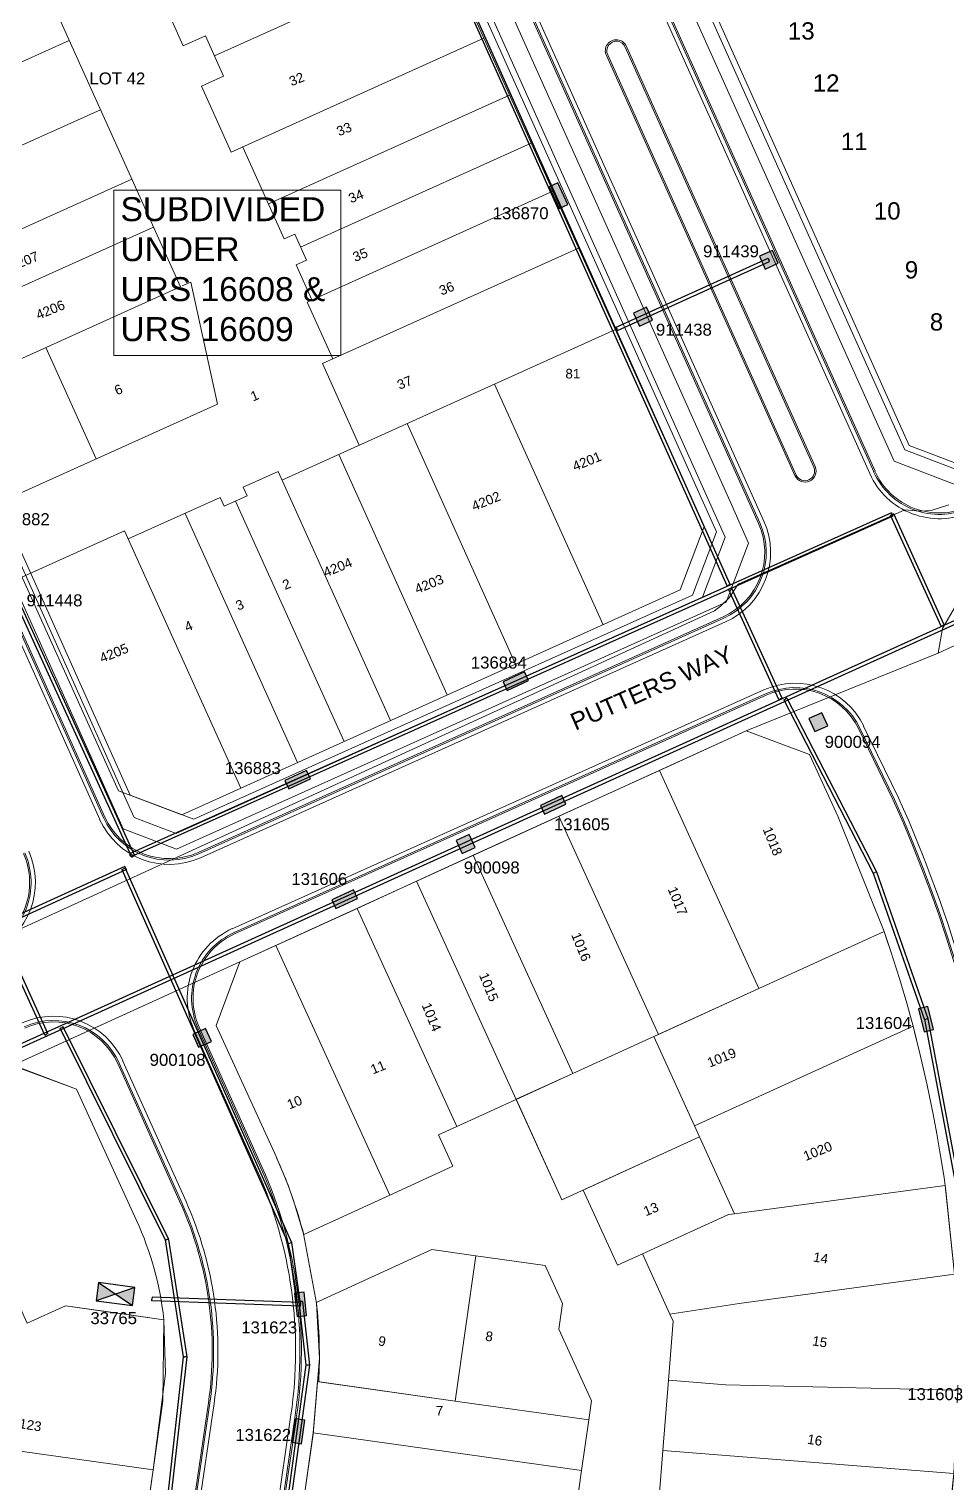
# Model space of a CAD drawing. Header units: metres. Extents: x 305195 to 309187, y 6261447 to 6263623.
# Drawn here: x 305644.5 to 305740.2, y 6262566.5 to 6262718 of the extents above; entities that cross this region are included whole.
import ezdxf
from ezdxf.enums import TextEntityAlignment as Align

# ---------------------------------------------------------------- set-up
doc = ezdxf.new("R2010")
doc.units = ezdxf.units.M
doc.layers.get('0').update_dxf_attribs({"color": 6})
for name, color, linetype in [('AREA41_NEW', 7, 'Continuous'), ('boundary_new', 251, 'Continuous'), ('Duct_SP_EXT', 7, 'Continuous'), ('NOTE 1TO500_NEW', 7, 'Continuous'), ('st_new', 9, 'Continuous'), ('Sub_SP_EXT', 7, 'Continuous'), ('SupportsUG_SP_LV_EXT', 7, 'Continuous'), ('SupportsUG_SP_LV_SL_EXT', 7, 'Continuous')]:
    doc.layers.add(name, color=color, linetype=linetype)
for name, color, linetype, lineweight in [('Cadastre Developer_SP_EXT', 9, 'Continuous', 5), ('Cadastre Land Parcels_SP_EXT', 9, 'Continuous', 5), ('Cadastre Roads_SP_EXT', 9, 'Continuous', 5)]:
    doc.layers.add(name, color=color, linetype=linetype, lineweight=lineweight)
doc.styles.add('COLUMN_LABEL', font='arial.ttf')
doc.styles.add('iecARIAL', font='arial.ttf', dxfattribs={"height": 2})
doc.styles.add('POLE_LABEL', font='arial.ttf')
doc.styles.get("Standard").update_dxf_attribs({"font": 'arial.ttf'})

# ---------------------------------------------------------------- blocks, each defined once
blk = doc.blocks.new('SUB_PADMOUNT_EXT')
for points in [[(0, 0), (-3.84, 1.92), (-3.84, -1.92)], [(0, 0), (3.84, 1.92), (3.84, -1.92)]]:
    blk.add_hatch(color=256).paths.add_polyline_path(points)
for p, q in [((3.84, 1.92), (-3.84, -1.92)), ((-3.84, 1.92), (3.84, -1.92))]:
    blk.add_line(p, q)
blk.add_lwpolyline([(-3.84, -1.92), (3.84, -1.92), (3.84, 1.92), (-3.84, 1.92)], close=True)
for tag, height, flags, p in [('ASSET_NUM', 2.5, 8, (2, 2)), ('STREET_CODE', 0.2, 9, (1.5, 0)), ('CONSTRUCTED_VOLTAGE', 0.2, 9, (1.5, -0.2)), ('OPERATING_VOLTAGE', 0.2, 9, (1.5, -0.6)), ('ORIENTATION', 0.2, 9, (1.5, -0.8)), ('OWNED_BY', 0.2, 9, (1.5, -1)), ('OPERATED_BY', 0.2, 9, (1.5, -1.2)), ('SECONDARY_VOLTAGE', 0.2, 9, (1.5, -1.6)), ('STATE', 0.2, 9, (1.5, -1.8)), ('SUBSTATION_TYPE', 0.2, 9, (1.5, -2.2)), ('STREETNAME', 0.2, 9, (1.5, -3)), ('NO_PHASES', 0.2, 9, (1.5, -0.4)), ('MAINTAINED_BY', 0.2, 9, (1.5, -1.4)), ('PARENT', 0.2, 9, (1.5, -2)), ('USAGE', 0.2, 9, (1.5, -2.4)), ('LEGEND', 0.2, 9, (1.5, -2.6)), ('LOCATION', 0.2, 9, (1.5, -2.8)), ('SUBURB', 0.2, 9, (1.5, -3.2)), ('Z', 0.2, 1, (1.5, -3.6)), ('NOTES', 0.2, 9, (1.5, -3.4))]:
    blk.add_attdef(tag, text='', height=height, dxfattribs=dict(flags=flags)).set_placement(p, align=Align.MIDDLE_LEFT)
blk = doc.blocks.new('PILLAR_EXT')
blk.add_hatch(color=256).paths.add_polyline_path([(-2.475, 0.99), (-2.475, -0.99), (2.475, -0.99), (2.475, 0.99)])
blk.add_lwpolyline([(-2.475, -0.99), (2.475, -0.99), (2.475, 0.99), (-2.475, 0.99)], close=True)
at = {"style": 'iecARIAL', "flags": 8}
blk.add_attdef('ASSET_NUM', (1.5, 3.5), '', height=2.5, dxfattribs=at)
for tag, p, flags in [('OWNED_BY', (0, -0.2), 9), ('STATE', (0, -0.4), 9), ('SUPPORT_TYPE', (0, -0.6), 9), ('STREETNAME', (0, -1.8), 9), ('SUBURB', (0, -2), 1), ('USAGE', (0, -0.8), 9), ('LEGEND', (0, -1), 9), ('LOCATION', (0, -1.2), 9), ('NOTES', (0, -1.4), 9), ('PARENT', (0, -1.6), 9)]:
    blk.add_attdef(tag, p, '', height=0.2, dxfattribs=dict(flags=flags))
blk = doc.blocks.new('COLUMN_EXT')
blk.add_hatch(color=256).paths.add_polyline_path([(-1.49, 1.48), (-1.49, -1.49), (1.48, -1.49), (1.48, 1.48)])
blk.add_lwpolyline([(-1.49, -1.49), (1.48, -1.49), (1.48, 1.48), (-1.49, 1.48)], close=True)
for tag, height, style, flags, p in [('ASSET_NUM', 2.5, 'COLUMN_LABEL', 8, (2, 2)), ('STRUCTURE_PLANT_NUMBER', 0.2, 'POLE_LABEL', 9, (1.81, 0.03)), ('STREET_CODE', 0.2, 'COLUMN_LABEL', 9, (1.81, -0.2))]:
    blk.add_attdef(tag, text='', height=height, dxfattribs=dict(style=style, flags=flags)).set_placement(p, align=Align.MIDDLE_LEFT)
at = {"flags": 1}
blk.add_attdef('Z', (1.81, -2.35), '', height=0.2, dxfattribs=at)
at = {"flags": 9}
for tag, p in [('COLUMN_TYPE', (1.81, -0.4)), ('OWNED_BY', (1.81, -0.6)), ('STATE', (1.81, -0.8)), ('USAGE', (1.81, -1)), ('STREETNAME', (1.81, -1.6)), ('SUBURB', (1.81, -1.8)), ('LEGEND', (1.81, -1.2)), ('LOCATION', (1.81, -1.4)), ('NOTES', (1.81, -2))]:
    blk.add_attdef(tag, text='', height=0.2, dxfattribs=at).set_placement(p, align=Align.MIDDLE_LEFT)
blk = doc.blocks.new('AREA41_NEW')
at = {"layer": 'AREA41_NEW', "color": 251, "linetype": 'Continuous', "lineweight": 0}
for p, q in [((245563, -346052), (250563, -341052)), ((250563, -341052), (441829, -341052)), ((274993, -352792), (274993, -341052)), ((283063, -367043), (283063, -341052)), ((295793, -368551), (295793, -341052)), ((302608, -341052), (302608, -368552)), ((308108, -341052), (308108, -368552)), ((316038, -368552), (316038, -341052)), ((323968, -341052), (323968, -368552)), ((245563, -403052), (245563, -346052)), ((245563, -352792), (274993, -352792)), ((274063, -363292), (274063, -352792)), ((295793, -353167), (283063, -353167)), ((245563, -359292), (274063, -359292)), ((273063, -365922), (273063, -363292)), ((273063, -363292), (274063, -363292)), ((245563, -364607), (273063, -364607)), ((274063, -365922), (273063, -365922)), ((274063, -369922), (274063, -365922)), ((295793, -369749), (283063, -367043)), ((329467, -368552), (295793, -368552)), ((295793, -368752), (295793, -369749)), ((274063, -369922), (245563, -369922)), ((273063, -408052), (273063, -369922)), ((245563, -376422), (273063, -376422)), ((282400, -378752), (273063, -378752)), ((282400, -408052), (282400, -378752)), ((288900, -379952), (282400, -379952)), ((288900, -408052), (288900, -379952)), ((306390, -408052), (306390, -379162)), ((306390, -379162), (313950, -379162)), ((313950, -379162), (313950, -381692)), ((326125, -379162), (318565, -379162)), ((318565, -379162), (318565, -381692)), ((288900, -380482), (292900, -380482)), ((292900, -380482), (292900, -381682)), ((292900, -381682), (295890, -381682)), ((294395, -408052), (294395, -381682)), ((295890, -380482), (306390, -380482)), ((295890, -381682), (295890, -380482)), ((299890, -408052), (299890, -380482)), ((313950, -381692), (318565, -381692)), ((316255, -408052), (316255, -381692)), ((245563, -384237), (273063, -384237)), ((245563, -394237), (273063, -394237)), ((250563, -408052), (245563, -403052)), ((425401, -408052), (250563, -408052))]:
    blk.add_line(p, q, dxfattribs=at)
blk = doc.blocks.new('ST4_NEW')
at = {"layer": 'st_new', "color": 251, "lineweight": 0}
for p, q in [((301.53, 272.7), (230.74, 430.42)), ((304.34, 270.72), (232.33, 431.13)), ((304.48, 270.78), (232.47, 431.2)), ((304.89, 270.96), (232.88, 431.38)), ((299.96, 269.85), (228.36, 429.35)), ((300.87, 269.31), (228.91, 429.6)), ((157.41, 418.69), (238.11, 238.9)), ((159.03, 418.74), (238.05, 242.7)), ((160.51, 416.9), (238.84, 242.41)), ((235.65, 239.88), (156.5, 416.2)), ((236.06, 240.06), (156.91, 416.38)), ((236.19, 240.13), (157.05, 416.44)), ((318.48, 277.2), (296.47, 326.23)), ((319.59, 278.39), (298.09, 326.28)), ((320.03, 278.86), (298.74, 326.3)), ((293.81, 325.18), (315.93, 275.92)), ((294.22, 325.37), (316.34, 276.1)), ((294.36, 325.43), (316.48, 276.16)), ((310.09, 276.59), (290.44, 320.38)), ((310.23, 276.65), (290.57, 320.44)), ((288.47, 319.5), (308.13, 275.71)), ((288.61, 319.56), (308.27, 275.77)), ((326.64, 276.34), (320.03, 278.86)), ((326.66, 275.7), (319.59, 278.39)), ((326.71, 274.07), (318.48, 277.2)), ((303.3, 268.67), (301.53, 272.7)), ((297.45, 263.24), (299.96, 269.85)), ((298.48, 263.05), (300.87, 269.31)), ((300.96, 262.51), (303.3, 268.67)), ((243.62, 238.42), (298.48, 263.05)), ((243.66, 236.79), (300.96, 262.51)), ((245.45, 239.9), (297.45, 263.24)), ((245.91, 236.43), (300.65, 261)), ((245.97, 236.29), (300.71, 260.87)), ((246.15, 235.88), (300.89, 260.46)), ((304.89, 253.37), (249.47, 228.49)), ((305.07, 252.96), (249.66, 228.08)), ((305.14, 252.82), (249.72, 227.95)), ((318.38, 241.88), (314.75, 249.34)), ((318.52, 241.95), (314.89, 249.4)), ((318.93, 242.14), (315.29, 249.6)), ((238.05, 242.7), (239.23, 240.09)), ((238.84, 242.41), (245.45, 239.9)), ((239.23, 240.09), (243.62, 238.42)), ((238.11, 238.9), (243.66, 236.79)), ((246.02, 218.23), (252.59, 203.6)), ((245.48, 217.99), (252.04, 203.35)), ((245.89, 218.17), (252.45, 203.54)), ((244.11, 199.79), (237.54, 214.43)), ((244.24, 199.85), (237.67, 214.49)), ((244.65, 200.04), (238.08, 214.67)), ((228.33, 51.93), (246.99, 179.07)), ((228.47, 51.91), (247.13, 179.05)), ((228.92, 51.84), (247.58, 178.99)), ((255.59, 177.81), (236.93, 50.67)), ((256.04, 177.74), (237.38, 50.61)), ((256.19, 177.72), (237.53, 50.59))]:
    blk.add_line(p, q, dxfattribs=at)
for centre, radius, start, end in [((289.51, 319.99), 1.15, 23.1305, 205.22), ((289.52, 319.99), 1, 23.1305, 205.22), ((309.18, 276.18), 1.15, 204.322, 24.0285), ((309.18, 276.18), 1, 204.322, 24.0285), ((323.18, 279.17), 7.95, 204.1752, 294.1753), ((323.18, 279.17), 7.5, 204.1752, 294.1753), ((323.18, 279.17), 7.35, 204.1752, 294.1753), ((297.64, 267.71), 7.35, 294.1753, 24.1753), ((297.64, 267.71), 7.5, 294.1753, 24.1753), ((297.64, 267.71), 7.95, 294.1753, 24.1753), ((308.15, 246.12), 7.95, 25.9623, 114.1753), ((308.15, 246.12), 7.5, 25.9623, 114.1753), ((308.15, 246.12), 7.35, 25.9623, 114.1753), ((187.6, 183.18), 143.35, 351.6506, 24.1743), ((187.6, 183.18), 143.5, 351.6506, 24.1753), ((187.6, 183.18), 143.95, 351.6506, 24.178), ((242.9, 243.14), 7.95, 204.1753, 294.1752), ((242.9, 243.14), 7.5, 204.1753, 294.1752), ((242.9, 243.14), 7.35, 204.1753, 294.1752), ((221, 233.31), 7.95, 294.1753, 24.1753), ((221, 233.31), 7.35, 294.0841, 24.1753), ((221, 233.31), 7.5, 294.0841, 24.1753), ((252.73, 221.24), 7.95, 114.1753, 204.1756), ((252.73, 221.24), 7.5, 114.1753, 204.1756), ((252.73, 221.24), 7.35, 114.1753, 204.1756), ((230.83, 211.42), 7.95, 24.1748, 114.0779), ((230.83, 211.42), 7.5, 24.1748, 114.0779), ((230.83, 211.42), 7.35, 24.1748, 114.0779), ((210.03, 184.5), 46.05, 351.6506, 24.1753), ((210.03, 184.5), 46.5, 351.6506, 24.1753), ((210.03, 184.5), 46.65, 351.6506, 24.1753), ((210.03, 184.5), 37.95, 351.6506, 24.1753), ((210.03, 184.5), 37.35, 351.6506, 24.1753), ((210.03, 184.5), 37.5, 351.6506, 24.1753)]:
    blk.add_arc(centre, radius, start, end, dxfattribs=at)
blk = doc.blocks.new('PLAN_NEW')
at = {"layer": 'st_new', "lineweight": 0}
blk.add_blockref('ST4_NEW', (-232.08, -1017.59), dxfattribs=at)

msp = doc.modelspace()

# ---------------------------------------------------------------- linework, layer by layer
at = {"layer": 'Cadastre Developer_SP_EXT'}
for points in [[(305740.35, 6262668.41), (305738.51, 6262667.84), (305737.3, 6262667.74), (305735.77, 6262667.91), (305718.38, 6262660.15), (305717.44, 6262658.73), (305716.55, 6262657.84), (305715.92, 6262657.37), (305659.38, 6262631.46), (305639.37, 6262622.33), (305596.61, 6262602.82), (305578.29, 6262594.83), (305581.11, 6262585.47), (305582.95, 6262585.74), (305585.46, 6262585.22), (305586.94, 6262584.33)], [(305603.45, 6262592.13), (305642.8, 6262610), (305666.45, 6262620.79), (305719.22, 6262644.86), (305739.24, 6262652.95), (305739.7, 6262655.52), (305740.96, 6262657.68)], [(305728.77, 6262635.97), (305725.84, 6262642.39), (305719.22, 6262644.86), (305710.18, 6262640.74), (305720.55, 6262617.99), (305733.6, 6262623.94), (305728.77, 6262635.97)], [(305710.18, 6262640.74), (305699.71, 6262635.96), (305710.09, 6262613.22), (305720.55, 6262617.99)], [(305699.71, 6262635.96), (305690.78, 6262631.89)], [(305695.25, 6262606.44), (305701.16, 6262609.14), (305690.78, 6262631.89), (305684.87, 6262629.19)], [(305684.87, 6262629.19), (305678.67, 6262626.36), (305689.05, 6262603.62), (305695.25, 6262606.44), (305684.87, 6262629.19)], [(305678.67, 6262626.36), (305670.2, 6262622.49), (305682.07, 6262596.47), (305688.64, 6262599.48), (305687.15, 6262602.75), (305689.05, 6262603.62)], [(305720.55, 6262617.99), (305709.59, 6262612.99), (305713.84, 6262603.68), (305736.62, 6262614.08), (305735.96, 6262616.47), (305735.2, 6262619.04), (305734.26, 6262621.97), (305733.6, 6262623.94)], [(305733.6, 6262623.94), (305733.86, 6262623.17), (305734.26, 6262621.97)], [(305666.45, 6262620.79), (305642.73, 6262609.97), (305649.43, 6262607.52)], [(305709.59, 6262612.99), (305701.16, 6262609.14), (305695.24, 6262606.46), (305700.02, 6262595.99), (305714.36, 6262602.53)], [(305695.25, 6262606.44), (305700.02, 6262595.98), (305714.36, 6262602.53), (305709.59, 6262612.99), (305710.09, 6262613.22)], [(305739.86, 6262598.3), (305739.43, 6262600.98), (305739.12, 6262602.85), (305738.72, 6262604.91), (305738.11, 6262607.92), (305737.38, 6262611.09), (305736.62, 6262614.08)], [(305736.62, 6262614.08), (305736.77, 6262613.5), (305737.38, 6262611.09)], [(305713.84, 6262603.68), (305714.37, 6262602.53), (305718.02, 6262594.52), (305739.97, 6262597.48)], [(305708.41, 6262590.34), (305717.39, 6262594.44), (305718.02, 6262594.52), (305714.36, 6262602.53), (305702.25, 6262597), (305705.83, 6262589.16), (305708.41, 6262590.34)], [(305739.98, 6262597.48), (305718.02, 6262594.52), (305717.39, 6262594.44), (305708.41, 6262590.34), (305711.1, 6262584.44), (305711.28, 6262584.05), (305718.51, 6262585.19), (305740.96, 6262588.22), (305739.98, 6262597.48)], [(305699.7, 6262582.49), (305700.07, 6262585.16), (305698.26, 6262589.13), (305691.03, 6262590.15), (305688.9, 6262575), (305702.81, 6262573.04), (305703.09, 6262575.04), (305699.7, 6262582.49)], [(305711.28, 6262584.05), (305711.62, 6262583.32), (305711.13, 6262577.17), (305717.1, 6262576.69), (305741.29, 6262576.14), (305740.96, 6262588.22)], [(305657.4, 6262567.83), (305658.41, 6262575), (305658.53, 6262583.48), (305648.25, 6262584.93)], [(305658.53, 6262583.48), (305658.69, 6262577.88), (305657.4, 6262567.83), (305652.85, 6262535.46), (305648.2, 6262502.4), (305644.09, 6262473.11)], [(305688.9, 6262575), (305674.53, 6262577.04), (305674.12, 6262572.09), (305674.1, 6262571.71), (305702.07, 6262567.78), (305702.81, 6262573.04)], [(305711.13, 6262577.17), (305710.55, 6262569.84), (305740.89, 6262567.44), (305741.29, 6262576.14)], [(305674.1, 6262571.71), (305673.19, 6262565.28), (305701.17, 6262561.34), (305702.07, 6262567.78)], [(305657.4, 6262567.83), (305631.38, 6262571.49), (305630.01, 6262561.77), (305656.03, 6262558.11), (305657.4, 6262567.83)], [(305710.55, 6262569.84), (305709.85, 6262561.02), (305714.45, 6262560.66), (305716.42, 6262560.5), (305739.72, 6262557.23), (305739.96, 6262558.93), (305740.89, 6262567.44)]]:
    msp.add_lwpolyline(points, dxfattribs=at)
for points in [[(305739.86, 6262598.3), (305739.97, 6262597.48), (305740.04, 6262596.91), (305740.96, 6262588.22), (305740.98, 6262587.39), (305741.29, 6262576.14), (305741.26, 6262575.47), (305740.89, 6262567.44), (305740.49, 6262563.18), (305756.06, 6262561.54), (305760.47, 6262561.24, 0.125775), (305745.54, 6262651.35), (305743.91, 6262655.11), (305739.24, 6262652.95)], [(305682.07, 6262596.47), (305673.1, 6262592.38, 0.043053), (305670.22, 6262600.48), (305663.98, 6262614.16), (305666.45, 6262620.79), (305670.2, 6262622.49)], [(305635.01, 6262444.47), (305660.75, 6262440.86), (305656.56, 6262446.43), (305659.77, 6262469.76), (305664.07, 6262500.05), (305665.66, 6262511.7), (305667.51, 6262524.84), (305669.91, 6262541.9), (305673.2, 6262565.28), (305674.07, 6262571.54), (305674.73, 6262579.43), (305674.43, 6262585.21), (305673.09, 6262592.43), (305672.04, 6262595.92, 0.024579), (305670.22, 6262600.48)], [(305691.03, 6262590.15), (305686.47, 6262590.79), (305674.71, 6262585.42), (305674.42, 6262585.29, -0.04154), (305674.66, 6262577), (305688.9, 6262575)]]:
    msp.add_lwpolyline(points, format="xyb", dxfattribs=at)
msp.add_lwpolyline([(305655.67, 6262593.84, -0.079532), (305658.53, 6262583.48), (305652.26, 6262584.36), (305648.25, 6262584.93), (305644.27, 6262583.12), (305633.89, 6262605.96), (305642.8, 6262610), (305649.43, 6262607.52)], format="xyb", close=True, dxfattribs=at)
at = {"layer": 'Duct_SP_EXT'}
for p, q in [((305717.23, 6262659.97), (305643.35, 6262824.99)), ((305717.56, 6262660.12), (305643.68, 6262825.13)), ((305655.17, 6262631.69), (305573.26, 6262811.41)), ((305655.5, 6262631.84), (305573.59, 6262811.55)), ((305705.68, 6262686.92), (305721.52, 6262694.12)), ((305705.83, 6262686.59), (305721.66, 6262693.79)), ((305721.52, 6262694.12), (305721.59, 6262693.96)), ((305721.66, 6262693.79), (305721.59, 6262693.96)), ((305705.68, 6262686.92), (305705.75, 6262686.76)), ((305705.83, 6262686.59), (305705.75, 6262686.76)), ((305734.37, 6262667.57), (305654.94, 6262632.05)), ((305734.52, 6262667.24), (305655.09, 6262631.72)), ((305734.28, 6262667.33), (305734.44, 6262667.41)), ((305739.55, 6262655.77), (305734.28, 6262667.33)), ((305734.37, 6262667.57), (305734.44, 6262667.41)), ((305734.61, 6262667.48), (305734.44, 6262667.41)), ((305734.52, 6262667.24), (305734.44, 6262667.41)), ((305739.88, 6262655.92), (305734.61, 6262667.48)), ((305717.23, 6262659.97), (305717.4, 6262660.05)), ((305717.38, 6262659.62), (305717.55, 6262659.7)), ((305722.64, 6262648.11), (305717.38, 6262659.62)), ((305717.56, 6262660.12), (305717.4, 6262660.05)), ((305717.71, 6262659.77), (305717.55, 6262659.7)), ((305722.97, 6262648.26), (305717.71, 6262659.77)), ((305742.04, 6262656.83), (305584.84, 6262585.6)), ((305742.19, 6262656.51), (305584.99, 6262585.27)), ((305739.55, 6262655.77), (305739.72, 6262655.85)), ((305739.88, 6262655.92), (305739.72, 6262655.85)), ((305722.64, 6262648.11), (305722.8, 6262648.18)), ((305722.97, 6262648.26), (305722.8, 6262648.18)), ((305723.16, 6262648.09), (305723.32, 6262648.17)), ((305723.16, 6262648.09), (305732.48, 6262630.02)), ((305723.48, 6262648.25), (305723.32, 6262648.17)), ((305723.48, 6262648.25), (305732.82, 6262630.16)), ((305654.94, 6262632.05), (305655.02, 6262631.89)), ((305655.09, 6262631.72), (305655.02, 6262631.89)), ((305655.17, 6262631.69), (305655.33, 6262631.77)), ((305655.5, 6262631.84), (305655.33, 6262631.77)), ((305654.46, 6262630.73), (305640.85, 6262624.53)), ((305654.61, 6262630.4), (305641, 6262624.2)), ((305654.15, 6262630.4), (305654.31, 6262630.47)), ((305654.15, 6262630.4), (305671.47, 6262591.43)), ((305654.48, 6262630.54), (305654.31, 6262630.47)), ((305654.46, 6262630.73), (305654.53, 6262630.57)), ((305654.48, 6262630.54), (305671.82, 6262591.53)), ((305654.61, 6262630.4), (305654.53, 6262630.57)), ((305732.48, 6262630.02), (305732.65, 6262630.09)), ((305732.48, 6262630.02), (305737.81, 6262614.75)), ((305732.82, 6262630.16), (305732.65, 6262630.09)), ((305732.82, 6262630.16), (305738.15, 6262614.87)), ((305646.11, 6262613.15), (305640.98, 6262624.39)), ((305646.44, 6262613.3), (305641.31, 6262624.54)), ((305737.8, 6262614.77), (305737.98, 6262614.81)), ((305737.8, 6262614.77), (305743.62, 6262583.89)), ((305737.81, 6262614.75), (305737.98, 6262614.81)), ((305738.15, 6262614.87), (305737.98, 6262614.81)), ((305738.15, 6262614.84), (305737.98, 6262614.81)), ((305738.15, 6262614.84), (305743.98, 6262583.91)), ((305646.11, 6262613.15), (305646.27, 6262613.23)), ((305646.44, 6262613.3), (305646.27, 6262613.23)), ((305647.71, 6262613.86), (305647.87, 6262613.94)), ((305658.68, 6262591.76), (305647.71, 6262613.86)), ((305648.03, 6262614.02), (305647.87, 6262613.94)), ((305659, 6262591.92), (305648.03, 6262614.02)), ((305658.66, 6262591.81), (305658.84, 6262591.84)), ((305658.66, 6262591.81), (305660.54, 6262579.6)), ((305658.68, 6262591.76), (305658.84, 6262591.84)), ((305659, 6262591.92), (305658.84, 6262591.84)), ((305659.02, 6262591.86), (305658.84, 6262591.84)), ((305659.02, 6262591.86), (305660.9, 6262579.61)), ((305671.47, 6262591.43), (305671.64, 6262591.48)), ((305671.47, 6262591.43), (305672.36, 6262585.33)), ((305671.82, 6262591.53), (305671.64, 6262591.48)), ((305671.82, 6262591.53), (305672.71, 6262585.39)), ((305657.29, 6262585.82), (305657.28, 6262585.64)), ((305657.28, 6262585.46), (305657.28, 6262585.64)), ((305672.76, 6262584.91), (305657.28, 6262585.46)), ((305672.77, 6262585.27), (305657.29, 6262585.82)), ((305672.36, 6262585.33), (305672.54, 6262585.36)), ((305672.71, 6262585.39), (305672.54, 6262585.36)), ((305672.6, 6262585.36), (305672.78, 6262585.38)), ((305672.6, 6262585.36), (305673.33, 6262578.77)), ((305672.96, 6262585.4), (305672.78, 6262585.38)), ((305672.96, 6262585.4), (305673.69, 6262578.76)), ((305672.76, 6262584.91), (305672.77, 6262585.09)), ((305672.77, 6262585.27), (305672.77, 6262585.09)), ((305660.54, 6262579.6), (305658.01, 6262557.12)), ((305660.9, 6262579.61), (305658.37, 6262557.08)), ((305660.54, 6262579.6), (305660.72, 6262579.6)), ((305660.9, 6262579.61), (305660.72, 6262579.6)), ((305673.33, 6262578.77), (305669.25, 6262549.07)), ((305673.69, 6262578.76), (305669.61, 6262549.02)), ((305673.33, 6262578.77), (305673.51, 6262578.76)), ((305673.69, 6262578.76), (305673.51, 6262578.76))]:
    msp.add_line(p, q, dxfattribs=at)
at = {"layer": 'NOTE 1TO500_NEW', "color": 7, "lineweight": 0}
for p, q in [((305676.98, 6262701.2), (305653.32, 6262701.2)), ((305653.32, 6262701.2), (305653.32, 6262683.97)), ((305676.98, 6262683.97), (305676.98, 6262701.2)), ((305653.32, 6262683.97), (305676.98, 6262683.97))]:
    msp.add_line(p, q, dxfattribs=at)

# ---------------------------------------------------------------- block references
at = {"layer": 'st_new'}
msp.add_blockref('PLAN_NEW', (305648.26, 6263413.34), dxfattribs=at)
at = {"layer": 'st_new', "xscale": 0.001, "yscale": 0.001, "zscale": 0.001, "rotation": 114.287395235026}
msp.add_blockref('AREA41_NEW', (305445.97, 6262269.94), dxfattribs=at)
at = {"layer": 'Sub_SP_EXT'}
ref = msp.add_blockref('SUB_PADMOUNT_EXT', (305653.48, 6262586.16), dxfattribs=dict(at, xscale=0.5, yscale=0.5, zscale=0.5, rotation=352.2438906988808))
ref.add_attrib('ASSET_NUM', '33765', dxfattribs={"layer": '0', "height": 1.25}).set_placement((305655.72, 6262582.65), align=Align.BOTTOM_RIGHT)
at = {"layer": 'SupportsUG_SP_LV_EXT'}
ref = msp.add_blockref('PILLAR_EXT', (305699.66, 6262700.64), dxfattribs=dict(at, xscale=0.5, yscale=0.5, zscale=0.5, rotation=114.260348422171))
ref.add_attrib('ASSET_NUM', '136870', dxfattribs={"layer": '0', "height": 1.25, "style": 'iecARIAL'}).set_placement((305692.8, 6262698.81), align=Align.MIDDLE_LEFT)
ref = msp.add_blockref('PILLAR_EXT', (305639.18, 6262666.97), dxfattribs=dict(at, xscale=0.5, yscale=0.5, zscale=0.5, rotation=114.260348422171))
ref.add_attrib('ASSET_NUM', '136882', dxfattribs={"layer": '0', "height": 1.25, "style": 'iecARIAL'}).set_placement((305640.8, 6262666.92), align=Align.MIDDLE_LEFT)
ref = msp.add_blockref('PILLAR_EXT', (305695.22, 6262650.04), dxfattribs=dict(at, xscale=0.5, yscale=0.5, zscale=0.5, rotation=24.86278909731078))
ref.add_attrib('ASSET_NUM', '136884', dxfattribs={"layer": '0', "height": 1.25, "style": 'iecARIAL'}).set_placement((305690.52, 6262651.98), align=Align.MIDDLE_LEFT)
ref = msp.add_blockref('PILLAR_EXT', (305672.48, 6262639.77), dxfattribs=dict(at, xscale=0.5, yscale=0.5, zscale=0.5, rotation=24.86278909731078))
ref.add_attrib('ASSET_NUM', '136883', dxfattribs={"layer": '0', "height": 1.25, "style": 'iecARIAL'}).set_placement((305664.88, 6262640.98), align=Align.MIDDLE_LEFT)
ref = msp.add_blockref('PILLAR_EXT', (305699.1, 6262637.16), dxfattribs=dict(at, xscale=0.5, yscale=0.5, zscale=0.5, rotation=24.86278909731078))
ref.add_attrib('ASSET_NUM', '131605', dxfattribs={"layer": '0', "height": 1.25, "style": 'iecARIAL'}).set_placement((305699.19, 6262635.12), align=Align.MIDDLE_LEFT)
ref = msp.add_blockref('PILLAR_EXT', (305677.36, 6262627.33), dxfattribs=dict(at, xscale=0.5, yscale=0.5, zscale=0.5, rotation=24.86278909731078))
ref.add_attrib('ASSET_NUM', '131606', dxfattribs={"layer": '0', "height": 1.25, "style": 'iecARIAL'}).set_placement((305671.81, 6262629.42), align=Align.MIDDLE_LEFT)
ref = msp.add_blockref('PILLAR_EXT', (305737.98, 6262614.81), dxfattribs=dict(at, xscale=0.5, yscale=0.5, zscale=0.5, rotation=103.8816305862277))
ref.add_attrib('ASSET_NUM', '131604', dxfattribs={"layer": '0', "height": 1.25, "style": 'iecARIAL'}).set_placement((305730.64, 6262614.41), align=Align.MIDDLE_LEFT)
ref = msp.add_blockref('PILLAR_EXT', (305672.77, 6262585.09), dxfattribs=dict(at, xscale=0.5, yscale=0.5, zscale=0.5, rotation=96.06520992796119))
ref.add_attrib('ASSET_NUM', '131623', dxfattribs={"layer": '0', "height": 1.25, "style": 'iecARIAL'}).set_placement((305666.59, 6262582.68), align=Align.MIDDLE_LEFT)
ref = msp.add_blockref('PILLAR_EXT', (305743.53, 6262575.48), dxfattribs=dict(at, xscale=0.5, yscale=0.5, zscale=0.5, rotation=85.98863982346256))
ref.add_attrib('ASSET_NUM', '131603', dxfattribs={"layer": '0', "height": 1.25, "style": 'iecARIAL'}).set_placement((305736.02, 6262575.73), align=Align.MIDDLE_LEFT)
ref = msp.add_blockref('PILLAR_EXT', (305672.56, 6262571.86), dxfattribs=dict(at, xscale=0.5, yscale=0.5, zscale=0.5, rotation=81.70655321682102))
ref.add_attrib('ASSET_NUM', '131622', dxfattribs={"layer": '0', "height": 1.25, "style": 'iecARIAL'}).set_placement((305665.97, 6262571.48), align=Align.MIDDLE_LEFT)
at = {"layer": 'SupportsUG_SP_LV_SL_EXT'}
ref = msp.add_blockref('COLUMN_EXT', (305721.59, 6262693.96), dxfattribs=dict(at, xscale=0.5, yscale=0.5, zscale=0.5, rotation=24.33403438966272))
ref.add_attrib('ASSET_NUM', '911439', dxfattribs={"layer": '0', "height": 1.25, "style": 'COLUMN_LABEL'}).set_placement((305714.73, 6262694.84), align=Align.MIDDLE_LEFT)
ref = msp.add_blockref('COLUMN_EXT', (305708.48, 6262688.03), dxfattribs=dict(at, xscale=0.5, yscale=0.5, zscale=0.5, rotation=24.33403438966272))
ref.add_attrib('ASSET_NUM', '911438', dxfattribs={"layer": '0', "height": 1.25, "style": 'COLUMN_LABEL'}).set_placement((305709.82, 6262686.67), align=Align.MIDDLE_LEFT)
ref = msp.add_blockref('COLUMN_EXT', (305642.05, 6262659.41), dxfattribs=dict(at, xscale=0.5, yscale=0.5, zscale=0.5, rotation=24.33403438966272))
ref.add_attrib('ASSET_NUM', '911448', dxfattribs={"layer": '0', "height": 1.25, "style": 'COLUMN_LABEL'}).set_placement((305644.21, 6262658.46), align=Align.MIDDLE_LEFT)
ref = msp.add_blockref('COLUMN_EXT', (305726.76, 6262645.77), dxfattribs=dict(at, xscale=0.5, yscale=0.5, zscale=0.5, rotation=24.33403438966272))
ref.add_attrib('ASSET_NUM', '900094', dxfattribs={"layer": '0', "height": 1.25, "style": 'COLUMN_LABEL'}).set_placement((305727.41, 6262643.71), align=Align.MIDDLE_LEFT)
ref = msp.add_blockref('COLUMN_EXT', (305689.99, 6262633.06), dxfattribs=dict(at, xscale=0.5, yscale=0.5, zscale=0.5, rotation=24.33403438966272))
ref.add_attrib('ASSET_NUM', '900098', dxfattribs={"layer": '0', "height": 1.25, "style": 'COLUMN_LABEL'}).set_placement((305689.79, 6262630.62), align=Align.MIDDLE_LEFT)
ref = msp.add_blockref('COLUMN_EXT', (305662.51, 6262612.86), dxfattribs=dict(at, xscale=0.5, yscale=0.5, zscale=0.5, rotation=24.33403438966272))
ref.add_attrib('ASSET_NUM', '900108', dxfattribs={"layer": '0', "height": 1.25, "style": 'COLUMN_LABEL'}).set_placement((305657.04, 6262610.57), align=Align.MIDDLE_LEFT)

# ---------------------------------------------------------------- texts
at = {"layer": 'boundary_new', "color": 9}
for s, p in [('13', (305723.57, 6262716.91)), ('12', (305726.16, 6262711.48)), ('11', (305729.09, 6262705.39)), ('10', (305732.53, 6262698.15)), ('9', (305735.76, 6262692.01)), ('8', (305738.37, 6262686.58))]:
    msp.add_text(s, height=1.8, dxfattribs=at).set_placement(p)
at = {"layer": 'Cadastre Developer_SP_EXT'}
for s, rotation, p in [('32', 22.2229, (305671.83, 6262712.03)), ('33', 22.2229, (305676.78, 6262706.82)), ('34', 22.2229, (305678.02, 6262699.83)), ('4207', 22.2229, (305642.71, 6262692.77)), ('35', 22.2229, (305678.46, 6262693.72)), ('36', 22.2229, (305687.47, 6262690.22)), ('4206', 22.2229, (305645.44, 6262687.7)), ('6', 22.2229, (305653.62, 6262679.82)), ('37', 22.2229, (305683.09, 6262680.4)), ('1', 22.2229, (305667.81, 6262679.18)), ('4201', 22.2229, (305701.37, 6262671.91)), ('4202', 22.2229, (305690.86, 6262667.76)), ('4204', 22.2229, (305675.39, 6262660.86)), ('4203', 22.2229, (305684.92, 6262659.12)), ('2', 22.2229, (305671.14, 6262659.53)), ('3', 22.2229, (305666.26, 6262657.38)), ('4', 22.2229, (305660.92, 6262655.17)), ('4205', 22.2229, (305652.07, 6262651.92)), ('1018', 292.2229, (305720.93, 6262634.61)), ('1017', 292.2229, (305711.03, 6262628.37)), ('1016', 292.2229, (305700.97, 6262623.6)), ('1015', 292.2229, (305691.35, 6262619.41)), ('1014', 292.2229, (305685.38, 6262616.28)), ('1019', 22.2229, (305715.42, 6262609.75)), ('11', 22.2229, (305680.32, 6262609.04)), ('10', 22.2229, (305671.61, 6262605.39)), ('1020', 22.2229, (305725.43, 6262600.01)), ('13', 22.2229, (305708.77, 6262594.26)), ('14', 350.995, (305726.16, 6262589.56)), ('8', 350.995, (305691.98, 6262581.32)), ('9', 350.995, (305680.81, 6262580.82)), ('15', 350.995, (305726.06, 6262580.82)), ('1123', 350.995, (305642.61, 6262572.32)), ('16', 350.995, (305725.54, 6262570.57))]:
    msp.add_text(s, height=1, rotation=rotation, dxfattribs=at).set_placement(p)
msp.add_text('7', height=1, dxfattribs=at).set_placement((305686.87, 6262573.5))
at = {"layer": 'Cadastre Land Parcels_SP_EXT'}
for s, height, p in [('LOT 42', 1.25, (305650.76, 6262712.23)), ('81', 1, (305700.38, 6262681.59))]:
    msp.add_text(s, height=height, dxfattribs=at).set_placement(p)
at = {"layer": 'Cadastre Roads_SP_EXT'}
msp.add_text('PUTTERS WAY', height=1.8, rotation=23.7849, dxfattribs=at).set_placement((305701.42, 6262644.86))
at = {"layer": 'NOTE 1TO500_NEW', "color": 7, "lineweight": 0, "insert": (305654, 6262700.48), "char_height": 2.5, "width": 128.5877, "attachment_point": 1}
msp.add_mtext('SUBDIVIDED \\PUNDER \\PURS 16608 &\\PURS 16609', dxfattribs=at)

doc.saveas('drawing.dxf')
